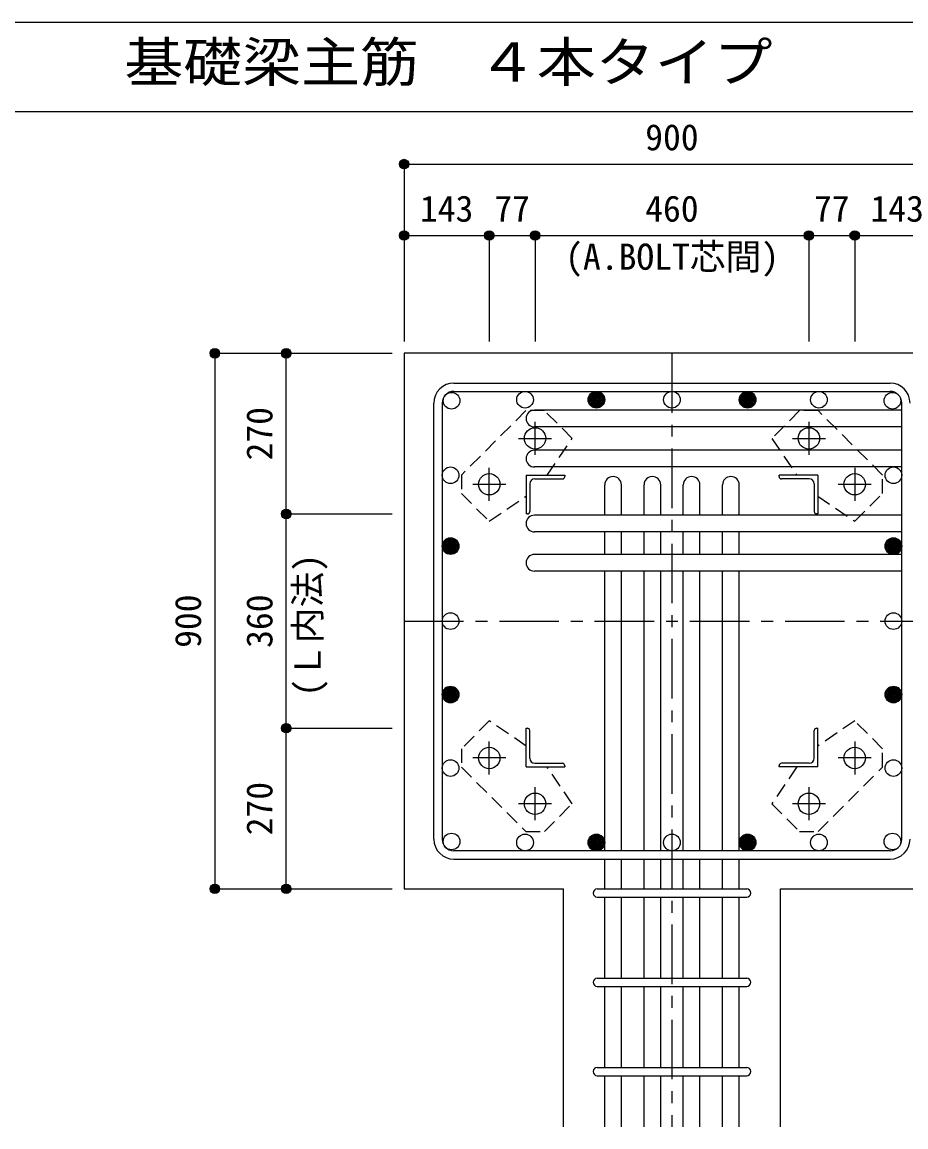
# Model space of a CAD drawing. Units: millimetres at full size, sheet at 1:20. Extents: x -3982 to 3969, y -2797 to 2801.
# Drawn here: x -724 to 761, y 944 to 2801 of the extents above; entities that cross this region are included whole.
import ezdxf
from ezdxf.enums import TextEntityAlignment as Align

# ---------------------------------------------------------------- set-up
doc = ezdxf.new("R2010")
doc.units = ezdxf.units.MM
doc.header["$LTSCALE"] = 20
doc.header["$PDMODE"] = 32
doc.header["$PDSIZE"] = 10
doc.linetypes.add('CHAIN1', pattern=[8, 5, -1, 1, -1])
doc.linetypes.add('DASHED1', pattern=[1.8, 1.2, -0.6])
for name, color, linetype in [('6-1_躯体線', 2, 'Continuous'), ('6-2_A.Bolt_', 4, 'Continuous'), ('6-3_柱型主筋', 4, 'Continuous'), ('6-4_フープ', 7, 'Continuous'), ('6-5_梁主筋', 7, 'Continuous'), ('6-6_S.T.P.', 7, 'Continuous'), ('6-7_文字', 7, 'Continuous'), ('6-9_プレート', 4, 'DASHED1'), ('6-D_寸法', 4, 'Continuous'), ('F-0_枠', 6, 'Continuous')]:
    doc.layers.add(name, color=color, linetype=linetype)
doc.styles.add('ＭＳ ゴシック', font='')
doc.styles.get('ＭＳ ゴシック').set_extended_font_data('MS Gothic')

msp = doc.modelspace()

# ---------------------------------------------------------------- linework, layer by layer
at = {"layer": '6-1_躯体線'}
for p, q in [((1218.29, 2244.12), (-81.71, 2244.12)), ((-81.71, 2244.12), (-81.71, 1344.12)), ((-81.71, 1344.12), (185.79, 1344.12)), ((185.79, 944.12), (185.79, 1344.12)), ((550.79, 944.12), (550.79, 1344.12)), ((550.79, 1344.12), (818.29, 1344.12))]:
    msp.add_line(p, q, dxfattribs=at)
at = {"layer": '6-2_A.Bolt_', "linetype": 'CHAIN1'}
for p, q in [((138.29, 2073.42), (138.29, 2128.92)), ((598.29, 2128.92), (598.29, 2073.42)), ((110.49, 2101.12), (165.99, 2101.12)), ((570.59, 2101.12), (626.09, 2101.12)), ((61.29, 1996.42), (61.29, 2051.92)), ((675.29, 2051.92), (675.29, 1996.42)), ((33.49, 2024.12), (88.99, 2024.12)), ((647.59, 2024.12), (703.09, 2024.12)), ((61.29, 1536.32), (61.29, 1591.82)), ((675.29, 1591.82), (675.29, 1536.32)), ((88.99, 1564.12), (33.49, 1564.12)), ((703.09, 1564.12), (647.59, 1564.12)), ((138.29, 1459.32), (138.29, 1514.82)), ((598.29, 1514.82), (598.29, 1459.32)), ((165.99, 1487.12), (110.49, 1487.12)), ((626.09, 1487.12), (570.59, 1487.12))]:
    msp.add_line(p, q, dxfattribs=at)
at = {"layer": '6-2_A.Bolt_'}
for p, q in [((123.29, 2039.12), (188.29, 2039.12)), ((123.29, 2039.12), (123.29, 1974.12)), ((129.29, 2024.62), (129.29, 1978.12)), ((137.79, 2033.12), (184.29, 2033.12)), ((188.29, 2039.12), (188.29, 2037.12)), ((613.29, 2039.12), (548.29, 2039.12)), ((548.29, 2037.12), (548.29, 2039.12)), ((598.79, 2033.12), (552.29, 2033.12)), ((607.29, 2024.62), (607.29, 1978.12)), ((613.29, 2039.12), (613.29, 1974.12)), ((125.29, 1974.12), (123.29, 1974.12)), ((613.29, 1974.12), (611.29, 1974.12)), ((123.29, 1614.12), (125.29, 1614.12)), ((123.29, 1549.12), (123.29, 1614.12)), ((129.29, 1563.62), (129.29, 1610.12)), ((607.29, 1563.62), (607.29, 1610.12)), ((611.29, 1614.12), (613.29, 1614.12)), ((613.29, 1549.12), (613.29, 1614.12)), ((123.29, 1549.12), (188.29, 1549.12)), ((137.79, 1555.12), (184.29, 1555.12)), ((188.29, 1551.12), (188.29, 1549.12)), ((548.29, 1549.12), (548.29, 1551.12)), ((613.29, 1549.12), (548.29, 1549.12)), ((598.79, 1555.12), (552.29, 1555.12))]:
    msp.add_line(p, q, dxfattribs=at)
at = {"layer": '6-2_A.Bolt_', "color": 3}
for centre in [(138.29, 2101.12), (598.29, 2101.12), (61.29, 2024.12), (675.29, 2024.12), (61.29, 1564.12), (675.29, 1564.12), (138.29, 1487.12), (598.29, 1487.12)]:
    msp.add_circle(centre, 18, dxfattribs=at)
at = {"layer": '6-2_A.Bolt_'}
for centre, radius, start, end in [((137.79, 2024.62), 8.5, 90, 180), ((184.29, 2037.12), 4, 270, 0), ((552.29, 2037.12), 4, 180, 270), ((598.79, 2024.62), 8.5, 0, 90), ((125.29, 1978.12), 4, 270, 0), ((611.29, 1978.12), 4, 180, 270), ((125.29, 1610.12), 4, 0, 90), ((611.29, 1610.12), 4, 90, 180), ((137.79, 1563.62), 8.5, 180, 270), ((598.79, 1563.62), 8.5, 270, 0), ((184.29, 1551.12), 4, 0, 90), ((552.29, 1551.12), 4, 90, 180)]:
    msp.add_arc(centre, radius, start, end, dxfattribs=at)
at = {"layer": '6-3_柱型主筋', "color": 3}
for centre in [(-2.1, 2164.51), (121.36, 2166.12), (241.29, 2166.12), (368.29, 2166.12), (495.29, 2166.12), (615.22, 2166.12), (738.68, 2164.51), (-3.71, 2039.12), (740.29, 2039.12), (-3.71, 1920.12), (740.29, 1920.12), (-3.71, 1794.12), (740.29, 1794.12), (-3.71, 1670.66), (740.29, 1670.66), (-3.71, 1547.2), (740.29, 1547.2), (-2.1, 1423.74), (121.36, 1422.12), (241.29, 1422.12), (368.29, 1422.12), (495.29, 1422.12), (615.22, 1422.12), (738.68, 1423.74)]:
    msp.add_circle(centre, 14, dxfattribs=at)
at = {"layer": '6-3_柱型主筋'}
for centre, radius in [((241.29, 2166.12), 14), ((241.29, 2166.12), 12.6), ((241.29, 2166.12), 11.2), ((241.29, 2166.12), 9.8), ((241.29, 2166.12), 8.4), ((241.29, 2166.12), 7), ((495.29, 2166.12), 14), ((495.29, 2166.12), 12.6), ((495.29, 2166.12), 11.2), ((495.29, 2166.12), 9.8), ((495.29, 2166.12), 8.4), ((495.29, 2166.12), 7), ((241.29, 2166.12), 5.6), ((241.29, 2166.12), 4.2), ((241.29, 2166.12), 2.8), ((241.29, 2166.12), 1.4), ((495.29, 2166.12), 5.6), ((495.29, 2166.12), 4.2), ((495.29, 2166.12), 2.8), ((495.29, 2166.12), 1.4), ((-3.71, 1920.12), 14), ((-3.71, 1920.12), 12.6), ((-3.71, 1920.12), 11.2), ((740.29, 1920.12), 14), ((740.29, 1920.12), 12.6), ((740.29, 1920.12), 11.2), ((-3.71, 1920.12), 9.8), ((-3.71, 1920.12), 8.4), ((-3.71, 1920.12), 7), ((-3.71, 1920.12), 5.6), ((-3.71, 1920.12), 4.2), ((-3.71, 1920.12), 2.8), ((-3.71, 1920.12), 1.4), ((740.29, 1920.12), 9.8), ((740.29, 1920.12), 8.4), ((740.29, 1920.12), 7), ((740.29, 1920.12), 5.6), ((740.29, 1920.12), 4.2), ((740.29, 1920.12), 2.8), ((740.29, 1920.12), 1.4), ((-3.71, 1670.66), 14), ((-3.71, 1670.66), 12.6), ((-3.71, 1670.66), 11.2), ((-3.71, 1670.66), 9.8), ((-3.71, 1670.66), 8.4), ((-3.71, 1670.66), 7), ((-3.71, 1670.66), 5.6), ((-3.71, 1670.66), 4.2), ((-3.71, 1670.66), 2.8), ((-3.71, 1670.66), 1.4), ((740.29, 1670.66), 14), ((740.29, 1670.66), 12.6), ((740.29, 1670.66), 11.2), ((740.29, 1670.66), 9.8), ((740.29, 1670.66), 8.4), ((740.29, 1670.66), 7), ((740.29, 1670.66), 5.6), ((740.29, 1670.66), 4.2), ((740.29, 1670.66), 2.8), ((740.29, 1670.66), 1.4), ((241.29, 1422.12), 14), ((241.29, 1422.12), 12.6), ((241.29, 1422.12), 11.2), ((241.29, 1422.12), 9.8), ((241.29, 1422.12), 8.4), ((495.29, 1422.12), 14), ((495.29, 1422.12), 12.6), ((495.29, 1422.12), 11.2), ((495.29, 1422.12), 9.8), ((495.29, 1422.12), 8.4), ((241.29, 1422.12), 7), ((241.29, 1422.12), 5.6), ((241.29, 1422.12), 4.2), ((241.29, 1422.12), 2.8), ((241.29, 1422.12), 1.4), ((495.29, 1422.12), 7), ((495.29, 1422.12), 5.6), ((495.29, 1422.12), 4.2), ((495.29, 1422.12), 2.8), ((495.29, 1422.12), 1.4)]:
    msp.add_circle(centre, radius, dxfattribs=at)
at = {"layer": '6-4_フープ'}
for p, q in [((1.79, 2194.12), (734.79, 2194.12)), ((1.79, 2180.12), (734.79, 2180.12)), ((-31.71, 1427.62), (-31.71, 2160.62)), ((-17.71, 2160.62), (-17.71, 1427.62)), ((754.29, 1427.62), (754.29, 2160.62)), ((734.79, 1408.12), (1.79, 1408.12)), ((1.79, 1394.12), (734.79, 1394.12))]:
    msp.add_line(p, q, dxfattribs=at)
for centre, radius, start, end in [((1.79, 2160.62), 33.5, 90, 180), ((734.79, 2160.62), 33.5, 0, 90), ((1.79, 2160.62), 19.5, 90, 180), ((734.79, 2160.62), 19.5, 0, 90), ((1.79, 1427.62), 33.5, 180, 270), ((1.79, 1427.62), 19.5, 180, 270), ((734.79, 1427.62), 33.5, 270, 0), ((734.79, 1427.62), 19.5, 270, 0)]:
    msp.add_arc(centre, radius, start, end, dxfattribs=at)
at = {"layer": '6-5_梁主筋'}
for p, q in [((754.29, 2148.51), (137.29, 2148.51)), ((754.29, 2120.51), (137.29, 2120.51)), ((754.29, 2081.12), (137.29, 2081.12)), ((754.29, 2053.12), (137.29, 2053.12)), ((255.29, 1972.12), (255.29, 2023.12)), ((283.29, 1972.12), (283.29, 2023.12)), ((321.29, 1972.12), (321.29, 2023.12)), ((349.29, 1972.12), (349.29, 2023.12)), ((387.29, 1972.12), (387.29, 2023.12)), ((415.29, 1972.12), (415.29, 2023.12)), ((453.29, 1972.12), (453.29, 2023.12)), ((481.29, 1972.12), (481.29, 2023.12)), ((754.29, 1972.12), (137.29, 1972.12)), ((754.29, 1944.12), (137.29, 1944.12)), ((255.29, 1906.12), (255.29, 1944.12)), ((283.29, 1906.12), (283.29, 1944.12)), ((321.29, 1906.12), (321.29, 1944.12)), ((349.29, 1906.12), (349.29, 1944.12)), ((387.29, 1906.12), (387.29, 1944.12)), ((415.29, 1906.12), (415.29, 1944.12)), ((453.29, 1906.12), (453.29, 1944.12)), ((481.29, 1906.12), (481.29, 1944.12)), ((754.29, 1906.12), (137.29, 1906.12)), ((754.29, 1878.12), (137.29, 1878.12)), ((255.29, 1408.12), (255.29, 1878.12)), ((283.29, 1408.12), (283.29, 1878.12)), ((321.29, 1408.12), (321.29, 1878.12)), ((349.29, 1408.12), (349.29, 1878.12)), ((387.29, 1408.12), (387.29, 1878.12)), ((415.29, 1408.12), (415.29, 1878.12)), ((453.29, 1408.12), (453.29, 1878.12)), ((481.29, 1408.12), (481.29, 1878.12)), ((255.29, 1344.12), (255.29, 1394.12)), ((283.29, 1344.12), (283.29, 1394.12)), ((321.29, 1344.12), (321.29, 1394.12)), ((349.29, 1344.12), (349.29, 1394.12)), ((387.29, 1344.12), (387.29, 1394.12)), ((415.29, 1344.12), (415.29, 1394.12)), ((453.29, 1344.12), (453.29, 1394.12)), ((481.29, 1344.12), (481.29, 1394.12)), ((255.29, 1194.12), (255.29, 1330.12)), ((283.29, 1194.12), (283.29, 1330.12)), ((321.29, 1194.12), (321.29, 1330.12)), ((349.29, 1194.12), (349.29, 1330.12)), ((387.29, 1194.12), (387.29, 1330.12)), ((415.29, 1194.12), (415.29, 1330.12)), ((453.29, 1194.12), (453.29, 1330.12)), ((481.29, 1194.12), (481.29, 1330.12)), ((255.29, 1044.12), (255.29, 1180.12)), ((283.29, 1044.12), (283.29, 1180.12)), ((321.29, 1044.12), (321.29, 1180.12)), ((349.29, 1044.12), (349.29, 1180.12)), ((387.29, 1044.12), (387.29, 1180.12)), ((415.29, 1044.12), (415.29, 1180.12)), ((453.29, 1044.12), (453.29, 1180.12)), ((481.29, 1044.12), (481.29, 1180.12)), ((255.29, 944.12), (255.29, 1030.12)), ((283.29, 944.12), (283.29, 1030.12)), ((321.29, 944.12), (321.29, 1030.12)), ((349.29, 944.12), (349.29, 1030.12)), ((387.29, 944.12), (387.29, 1030.12)), ((415.29, 944.12), (415.29, 1030.12)), ((453.29, 944.12), (453.29, 1030.12)), ((481.29, 944.12), (481.29, 1030.12))]:
    msp.add_line(p, q, dxfattribs=at)
for centre, start, end in [((137.29, 2134.51), 90, 270), ((137.29, 2067.12), 90, 270), ((269.29, 2023.12), 0, 180), ((335.29, 2023.12), 0, 180), ((401.29, 2023.12), 0, 180), ((467.29, 2023.12), 0, 180), ((137.29, 1958.12), 90, 270), ((137.29, 1892.12), 90, 270)]:
    msp.add_arc(centre, 14, start, end, dxfattribs=at)
at = {"layer": '6-6_S.T.P.'}
for p, q in [((242.79, 1344.12), (493.79, 1344.12)), ((242.79, 1330.12), (493.79, 1330.12)), ((242.79, 1194.12), (493.79, 1194.12)), ((242.79, 1180.12), (493.79, 1180.12)), ((242.79, 1044.12), (493.79, 1044.12)), ((242.79, 1030.12), (493.79, 1030.12))]:
    msp.add_line(p, q, dxfattribs=at)
for centre, start, end in [((242.79, 1337.12), 90, 270), ((242.79, 1337.12), 90, 270), ((242.79, 1337.12), 90, 270), ((242.79, 1337.12), 90, 270), ((493.79, 1337.12), 270, 90), ((493.79, 1337.12), 270, 90), ((493.79, 1337.12), 270, 90), ((493.79, 1337.12), 270, 90), ((242.79, 1187.12), 90, 270), ((493.79, 1187.12), 270, 90), ((242.79, 1037.12), 90, 270), ((493.79, 1037.12), 270, 90)]:
    msp.add_arc(centre, 7, start, end, dxfattribs=at)
at = {"layer": '6-9_プレート'}
for p, q in [((122.79, 2147.82), (14.59, 2039.62)), ((153.89, 2147.82), (122.79, 2147.82)), ((721.99, 2039.62), (613.79, 2147.82)), ((721.99, 2008.53), (721.99, 2039.62)), ((14.59, 1579.72), (14.59, 1548.62)), ((14.59, 1548.62), (122.79, 1440.42)), ((613.79, 1440.42), (721.99, 1548.62)), ((582.69, 1440.42), (613.79, 1440.42))]:
    msp.add_line(p, q, dxfattribs=at)
for points in [[(158.39, 2039.12), (200.59, 2101.12), (153.89, 2147.82)], [(613.79, 2147.82), (582.69, 2147.82), (535.99, 2101.12), (578.29, 2039.12)], [(14.59, 2039.62), (14.59, 2008.52), (61.29, 1961.82), (123.29, 2004.12)], [(613.29, 2004.02), (675.29, 1961.82), (721.99, 2008.53)], [(123.29, 1584.22), (61.29, 1626.42), (14.59, 1579.72)], [(721.99, 1548.62), (721.99, 1579.72), (675.29, 1626.43), (613.29, 1584.13)], [(122.79, 1440.42), (153.89, 1440.42), (200.59, 1487.12), (158.29, 1549.12)], [(578.19, 1549.13), (535.99, 1487.12), (582.69, 1440.42)]]:
    msp.add_lwpolyline(points, dxfattribs=at)
at = {"layer": '6-D_寸法'}
for p, q in [((-81.71, 2562.15), (-81.71, 2442.15)), ((-81.71, 2562.15), (818.29, 2562.15)), ((-81.71, 2562.15), (-81.71, 2442.15)), ((-81.71, 2442.15), (61.29, 2442.15)), ((-81.71, 2442.15), (-81.71, 2264.12)), ((61.29, 2442.15), (61.29, 2264.12)), ((61.29, 2442.15), (138.29, 2442.15)), ((138.29, 2442.15), (138.29, 2264.12)), ((138.29, 2442.15), (598.29, 2442.15)), ((598.29, 2442.15), (598.29, 2264.12)), ((598.29, 2442.15), (675.29, 2442.15)), ((675.29, 2442.15), (675.29, 2264.12)), ((-399.74, 2244.12), (-399.74, 1344.12)), ((-399.74, 2244.12), (-279.74, 2244.12)), ((-279.74, 2244.12), (-101.71, 2244.12)), ((-279.74, 1614.12), (-279.74, 1974.12)), ((-279.74, 1974.12), (-101.71, 1974.12)), ((-279.74, 1344.12), (-279.74, 1614.12)), ((-279.74, 1614.12), (-101.71, 1614.12)), ((-399.74, 1344.12), (-279.74, 1344.12)), ((-279.74, 1344.12), (-101.71, 1344.12))]:
    msp.add_line(p, q, dxfattribs=at)
at = {"layer": '6-D_寸法', "linetype": 'CHAIN1'}
for p, q in [((368.29, 2244.12), (368.29, 944.12)), ((-81.71, 1794.12), (818.29, 1794.12))]:
    msp.add_line(p, q, dxfattribs=at)
at = {"layer": '6-D_寸法'}
for points in [[(675.29, 2442.15), (818.29, 2442.15), (818.29, 2264.12)], [(-399.74, 2244.12), (-279.74, 2244.12), (-101.71, 2244.12)], [(-279.74, 1974.12), (-279.74, 2244.12), (-101.71, 2244.12)]]:
    msp.add_lwpolyline(points, dxfattribs=at)
for centre, radius in [((-81.71, 2562.15), 8), ((-81.71, 2562.15), 7.2), ((-81.71, 2562.15), 6.4), ((-81.71, 2562.15), 5.6), ((-81.71, 2562.15), 4.8), ((-81.71, 2562.15), 4), ((-81.71, 2562.15), 3.2), ((-81.71, 2562.15), 2.4), ((-81.71, 2562.15), 1.6), ((-81.71, 2562.15), 0.8), ((-81.71, 2442.15), 8), ((-81.71, 2442.15), 7.2), ((-81.71, 2442.15), 6.4), ((-81.71, 2442.15), 5.6), ((-81.71, 2442.15), 4.8), ((-81.71, 2442.15), 4), ((-81.71, 2442.15), 3.2), ((-81.71, 2442.15), 2.4), ((-81.71, 2442.15), 1.6), ((-81.71, 2442.15), 0.8), ((61.29, 2442.15), 8), ((61.29, 2442.15), 7.2), ((61.29, 2442.15), 6.4), ((61.29, 2442.15), 5.6), ((61.29, 2442.15), 4.8), ((61.29, 2442.15), 4), ((61.29, 2442.15), 3.2), ((61.29, 2442.15), 2.4), ((61.29, 2442.15), 1.6), ((61.29, 2442.15), 0.8), ((138.29, 2442.15), 8), ((138.29, 2442.15), 7.2), ((138.29, 2442.15), 6.4), ((138.29, 2442.15), 5.6), ((138.29, 2442.15), 4.8), ((138.29, 2442.15), 4), ((138.29, 2442.15), 3.2), ((138.29, 2442.15), 2.4), ((138.29, 2442.15), 1.6), ((138.29, 2442.15), 0.8), ((598.29, 2442.15), 8), ((598.29, 2442.15), 7.2), ((598.29, 2442.15), 6.4), ((598.29, 2442.15), 5.6), ((598.29, 2442.15), 4.8), ((598.29, 2442.15), 4), ((598.29, 2442.15), 3.2), ((598.29, 2442.15), 2.4), ((598.29, 2442.15), 1.6), ((598.29, 2442.15), 0.8), ((675.29, 2442.15), 8), ((675.29, 2442.15), 7.2), ((675.29, 2442.15), 6.4), ((675.29, 2442.15), 5.6), ((675.29, 2442.15), 4.8), ((675.29, 2442.15), 4), ((675.29, 2442.15), 3.2), ((675.29, 2442.15), 2.4), ((675.29, 2442.15), 1.6), ((675.29, 2442.15), 0.8), ((-399.74, 2244.12), 8), ((-399.74, 2244.12), 7.2), ((-399.74, 2244.12), 6.4), ((-399.74, 2244.12), 5.6), ((-399.74, 2244.12), 4.8), ((-399.74, 2244.12), 4), ((-399.74, 2244.12), 3.2), ((-279.74, 2244.12), 8), ((-279.74, 2244.12), 7.2), ((-279.74, 2244.12), 6.4), ((-279.74, 2244.12), 5.6), ((-279.74, 2244.12), 4.8), ((-279.74, 2244.12), 4), ((-279.74, 2244.12), 3.2), ((-399.74, 2244.12), 2.4), ((-399.74, 2244.12), 1.6), ((-399.74, 2244.12), 0.8), ((-279.74, 2244.12), 2.4), ((-279.74, 2244.12), 1.6), ((-279.74, 2244.12), 0.8), ((-279.74, 1974.12), 8), ((-279.74, 1974.12), 7.2), ((-279.74, 1974.12), 6.4), ((-279.74, 1974.12), 5.6), ((-279.74, 1974.12), 4.8), ((-279.74, 1974.12), 4), ((-279.74, 1974.12), 3.2), ((-279.74, 1974.12), 2.4), ((-279.74, 1974.12), 1.6), ((-279.74, 1974.12), 0.8), ((-279.74, 1614.12), 8), ((-279.74, 1614.12), 7.2), ((-279.74, 1614.12), 6.4), ((-279.74, 1614.12), 5.6), ((-279.74, 1614.12), 4.8), ((-279.74, 1614.12), 4), ((-279.74, 1614.12), 3.2), ((-279.74, 1614.12), 2.4), ((-279.74, 1614.12), 1.6), ((-279.74, 1614.12), 0.8), ((-399.74, 1344.12), 8), ((-399.74, 1344.12), 7.2), ((-399.74, 1344.12), 6.4), ((-399.74, 1344.12), 5.6), ((-399.74, 1344.12), 4.8), ((-399.74, 1344.12), 4), ((-399.74, 1344.12), 3.2), ((-399.74, 1344.12), 2.4), ((-399.74, 1344.12), 1.6), ((-399.74, 1344.12), 0.8), ((-279.74, 1344.12), 8), ((-279.74, 1344.12), 7.2), ((-279.74, 1344.12), 6.4), ((-279.74, 1344.12), 5.6), ((-279.74, 1344.12), 4.8), ((-279.74, 1344.12), 4), ((-279.74, 1344.12), 3.2), ((-279.74, 1344.12), 2.4), ((-279.74, 1344.12), 1.6), ((-279.74, 1344.12), 0.8)]:
    msp.add_circle(centre, radius, dxfattribs=at)
at = {"layer": '6-D_寸法', "color": 7}
for p in [(-81.71, 2562.15), (-81.71, 2442.15), (61.29, 2442.15), (138.29, 2442.15), (598.29, 2442.15), (675.29, 2442.15), (-399.74, 2244.12), (-279.74, 2244.12), (-279.74, 1974.12), (-279.74, 1614.12), (-399.74, 1344.12), (-279.74, 1344.12)]:
    msp.add_point(p, dxfattribs=at)
at = {"layer": 'F-0_枠'}
msp.add_line((-3981.92, 2800.77), (3969.4, 2800.77), dxfattribs=at)
at = {"layer": 'F-0_枠', "color": 2}
msp.add_line((-3981.92, 2650.77), (2482.4, 2650.77), dxfattribs=at)

# ---------------------------------------------------------------- texts
at = {"layer": '6-7_文字', "color": 2, "style": 'ＭＳ ゴシック', "width": 1.1}
msp.add_text('\u3000\u3000基礎梁主筋\u3000４本タイプ', height=65.98, dxfattribs=at).set_placement((-749.76, 2680.77), align=Align.BOTTOM_LEFT)
at = {"layer": '6-7_文字', "color": 4, "style": 'ＭＳ ゴシック'}
msp.add_text('(A.BOLT芯間)', height=43.99, dxfattribs=at).set_placement((188.82, 2371.37), align=Align.BOTTOM_LEFT)
at = {"layer": '6-D_寸法', "style": 'ＭＳ ゴシック'}
for s, p in [('900', (323.29, 2572.15)), ('143', (-55.21, 2452.15)), ('77', (69.79, 2452.15)), ('460', (323.29, 2452.15)), ('77', (606.79, 2452.15)), ('143', (701.79, 2452.15))]:
    msp.add_text(s, height=43.99, dxfattribs=at).set_placement(p, align=Align.BOTTOM_LEFT)
for s, p in [('270', (-289.74, 2064.12)), ('(Ｌ内法)', (-208.7, 1667.22)), ('900', (-409.74, 1749.12)), ('360', (-289.74, 1749.12)), ('270', (-289.74, 1434.12))]:
    msp.add_text(s, height=43.99, rotation=90, dxfattribs=at).set_placement(p, align=Align.BOTTOM_LEFT)

doc.saveas('drawing.dxf')
